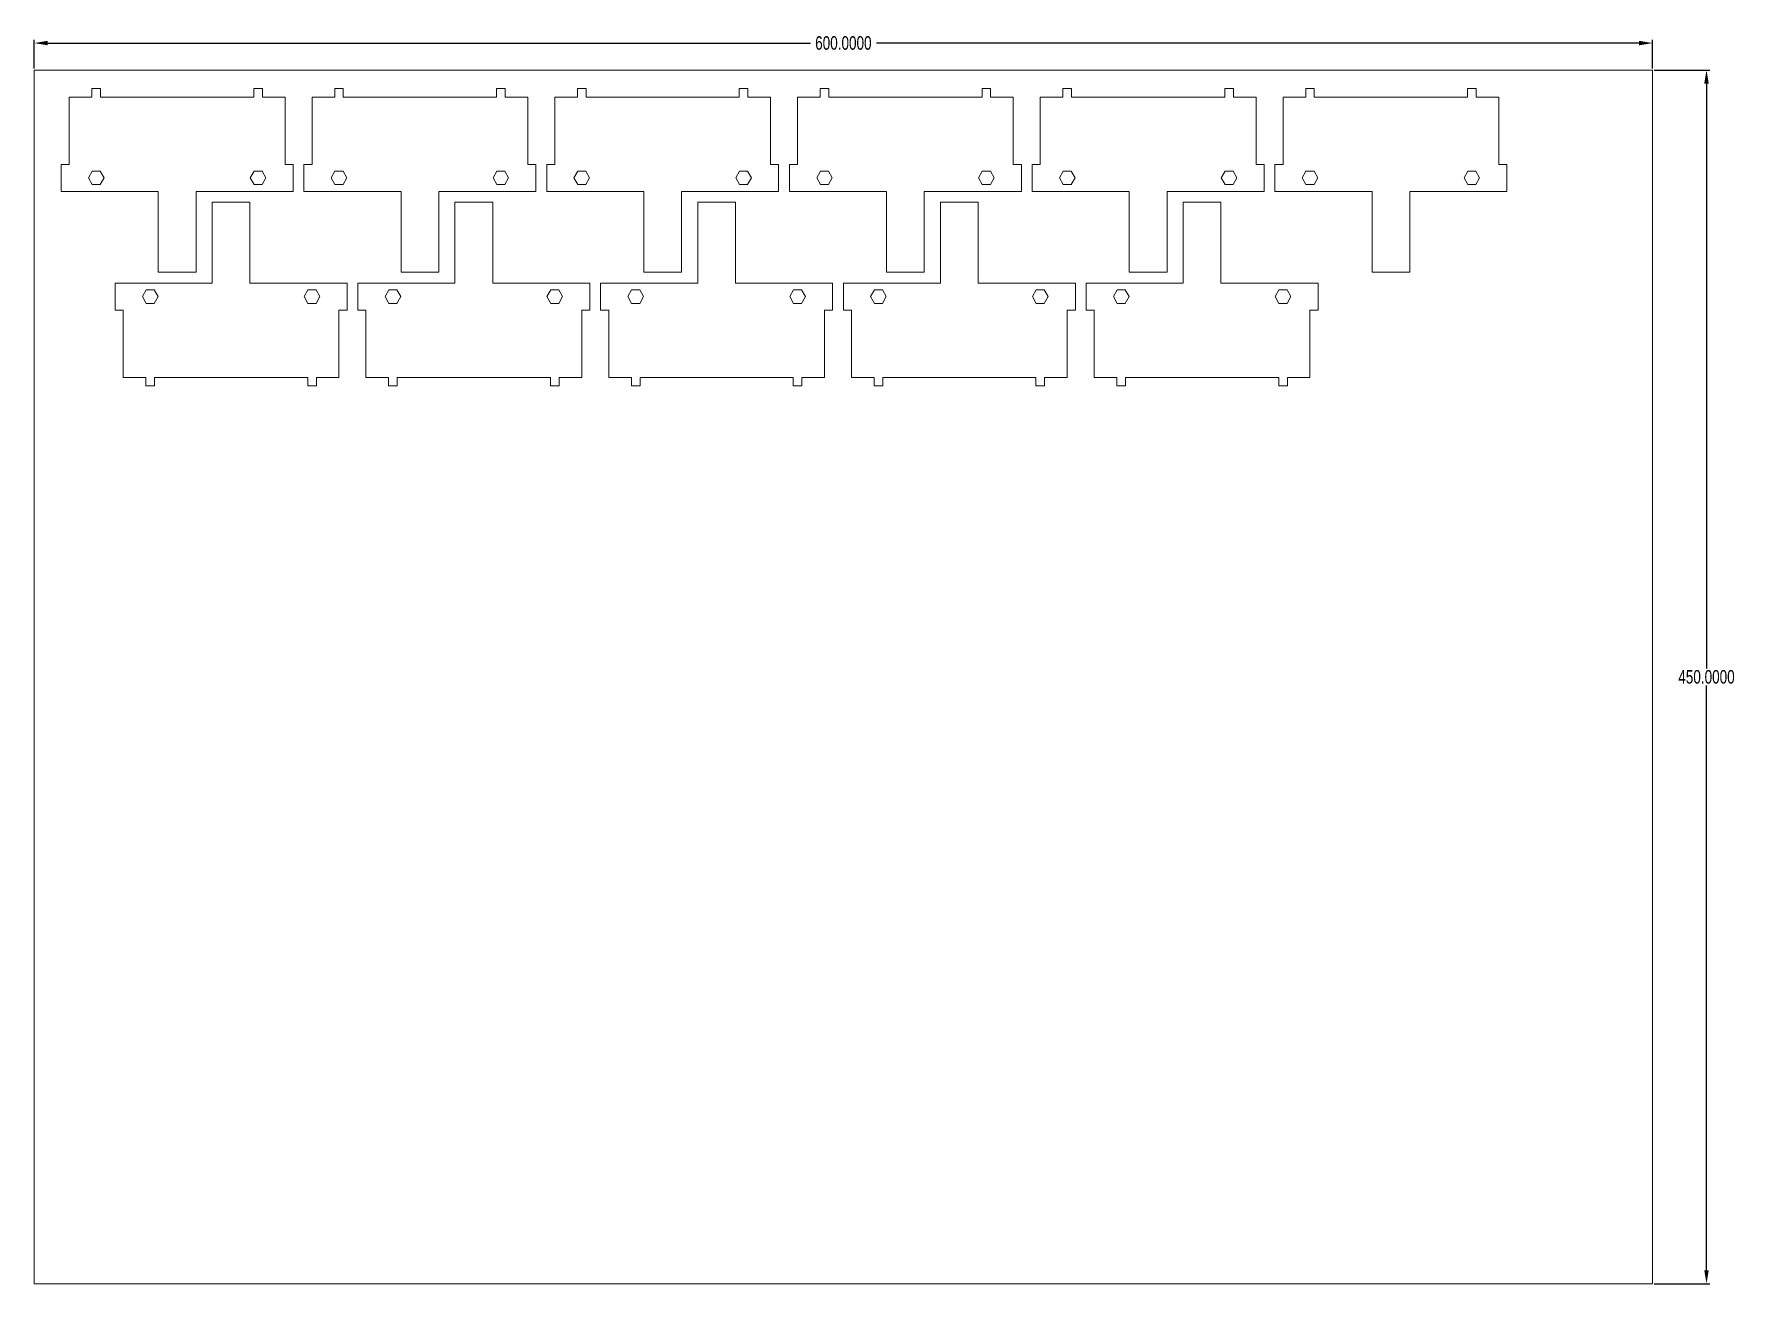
# Model space of a CAD drawing. Header units: millimetres. Extents: x 0 to 634, y 0 to 463.
import ezdxf

# ---------------------------------------------------------------- set-up
doc = ezdxf.new("R2010")
doc.units = ezdxf.units.MM
doc.header["$MEASUREMENT"] = 0
doc.layers.get('0').update_dxf_attribs({"linetype": 'CONTINUOUS', "lineweight": 0})
doc.layers.get('Defpoints').update_dxf_attribs({"linetype": 'CONTINUOUS'})
doc.styles.get("Standard").update_dxf_attribs({"font": 'txt', "width": 0.75})
doc.dimstyles.get("Standard").update_dxf_attribs({"dimtxt": 2.5, "dimasz": 2.5, "dimexe": 1.25, "dimexo": 0.625, "dimtad": 1, "dimtxsty": 'Standard', "dimcen": 2.5, "dimadec": 0, "dimazin": 0, "dimtfac": 1, "dimtmove": 0, "dimatfit": 3, "dimfxl": 1, "dimarcsym": 0})

# ---------------------------------------------------------------- blocks, each defined once
blk = doc.blocks.new('*D3')
at = {"color": 0, "linetype": 'Continuous', "lineweight": -2, "transparency": 16777216}
for p, q in [((0, 450.62), (0, 461.25)), ((5, 460), (287.75, 460)), ((595, 460), (312.25, 460)), ((600, 450.62), (600, 461.25))]:
    blk.add_line(p, q, dxfattribs=at)
at = {"color": 0, "linetype": 'Continuous', "transparency": 16777216}
for points in [[(5, 460.83), (5, 459.17), (0, 460)], [(595, 460.83), (595, 459.17), (600, 460)]]:
    blk.add_solid(points, dxfattribs=at)
at = {"layer": 'Defpoints', "color": 0, "linetype": 'Continuous', "transparency": 16777216}
for p in [(600, 460), (0, 450), (600, 450)]:
    blk.add_point(p, dxfattribs=at)
at = {"color": 0, "linetype": 'Continuous', "transparency": 16777216, "insert": (300, 460), "char_height": 5, "attachment_point": 5}
blk.add_mtext('\\A1;600.0000', dxfattribs=at)
blk = doc.blocks.new('*D4')
at = {"color": 0, "linetype": 'Continuous', "lineweight": -2, "transparency": 16777216}
for p, q in [((600.62, 450), (621.25, 450)), ((620, 445), (620, 228.12)), ((620, 5), (620, 221.87)), ((600.62, 0), (621.25, 0))]:
    blk.add_line(p, q, dxfattribs=at)
at = {"color": 0, "linetype": 'Continuous', "transparency": 16777216}
for points in [[(619.17, 445), (620.83, 445), (620, 450)], [(619.17, 5), (620.83, 5), (620, 0)]]:
    blk.add_solid(points, dxfattribs=at)
at = {"layer": 'Defpoints', "color": 0, "linetype": 'Continuous', "transparency": 16777216}
for p in [(600, 450), (600, 0), (620, 0)]:
    blk.add_point(p, dxfattribs=at)
at = {"color": 0, "linetype": 'Continuous', "transparency": 16777216, "insert": (620, 225), "char_height": 5, "attachment_point": 5}
blk.add_mtext('\\A1;450.0000', dxfattribs=at)

msp = doc.modelspace()

# ---------------------------------------------------------------- linework, layer by layer
for p, q in [((13, 440), (13, 415)), ((13, 440), (21.4, 440)), ((21.4, 443.1), (24.6, 443.1)), ((21.4, 440), (21.4, 443.1)), ((24.6, 443.1), (24.6, 440)), ((24.6, 440), (81.4, 440)), ((81.4, 443.1), (84.6, 443.1)), ((81.4, 440), (81.4, 443.1)), ((84.6, 443.1), (84.6, 440)), ((84.6, 440), (93, 440)), ((93, 415), (93, 440)), ((103, 440), (103, 415)), ((103, 440), (111.4, 440)), ((111.4, 443.1), (114.6, 443.1)), ((111.4, 440), (111.4, 443.1)), ((114.6, 443.1), (114.6, 440)), ((114.6, 440), (171.4, 440)), ((171.4, 443.1), (174.6, 443.1)), ((171.4, 440), (171.4, 443.1)), ((174.6, 443.1), (174.6, 440)), ((174.6, 440), (183, 440)), ((183, 415), (183, 440)), ((193, 440), (193, 415)), ((193, 440), (201.4, 440)), ((201.4, 443.1), (204.6, 443.1)), ((201.4, 440), (201.4, 443.1)), ((204.6, 443.1), (204.6, 440)), ((204.6, 440), (261.4, 440)), ((261.4, 443.1), (264.6, 443.1)), ((261.4, 440), (261.4, 443.1)), ((264.6, 443.1), (264.6, 440)), ((264.6, 440), (273, 440)), ((273, 415), (273, 440)), ((283, 440), (283, 415)), ((283, 440), (291.4, 440)), ((291.4, 443.1), (294.6, 443.1)), ((291.4, 440), (291.4, 443.1)), ((294.6, 443.1), (294.6, 440)), ((294.6, 440), (351.4, 440)), ((351.4, 443.1), (354.6, 443.1)), ((351.4, 440), (351.4, 443.1)), ((354.6, 443.1), (354.6, 440)), ((354.6, 440), (363, 440)), ((363, 415), (363, 440)), ((373, 440), (373, 415)), ((373, 440), (381.4, 440)), ((381.4, 443.1), (384.6, 443.1)), ((381.4, 440), (381.4, 443.1)), ((384.6, 443.1), (384.6, 440)), ((384.6, 440), (441.4, 440)), ((441.4, 443.1), (444.6, 443.1)), ((441.4, 440), (441.4, 443.1)), ((444.6, 443.1), (444.6, 440)), ((444.6, 440), (453, 440)), ((453, 415), (453, 440)), ((463, 440), (463, 415)), ((463, 440), (471.4, 440)), ((471.4, 443.1), (474.6, 443.1)), ((471.4, 440), (471.4, 443.1)), ((474.6, 443.1), (474.6, 440)), ((474.6, 440), (531.4, 440)), ((531.4, 443.1), (534.6, 443.1)), ((531.4, 440), (531.4, 443.1)), ((534.6, 443.1), (534.6, 440)), ((534.6, 440), (543, 440)), ((543, 415), (543, 440)), ((13, 415), (10, 415)), ((10, 405), (10, 415)), ((21.5, 412.5), (20.1, 410)), ((24.5, 412.5), (21.5, 412.5)), ((24.5, 412.5), (25.9, 410)), ((81.5, 412.5), (80.1, 410)), ((84.5, 412.5), (81.5, 412.5)), ((84.5, 412.5), (85.9, 410)), ((93, 415), (96, 415)), ((96, 405), (96, 415)), ((103, 415), (100, 415)), ((100, 405), (100, 415)), ((111.5, 412.5), (110.1, 410)), ((114.5, 412.5), (111.5, 412.5)), ((114.5, 412.5), (115.9, 410)), ((171.5, 412.5), (170.1, 410)), ((174.5, 412.5), (171.5, 412.5)), ((174.5, 412.5), (175.9, 410)), ((183, 415), (186, 415)), ((186, 405), (186, 415)), ((193, 415), (190, 415)), ((190, 405), (190, 415)), ((201.5, 412.5), (200.1, 410)), ((204.5, 412.5), (201.5, 412.5)), ((204.5, 412.5), (205.9, 410)), ((261.5, 412.5), (260.1, 410)), ((264.5, 412.5), (261.5, 412.5)), ((264.5, 412.5), (265.9, 410)), ((273, 415), (276, 415)), ((276, 405), (276, 415)), ((283, 415), (280, 415)), ((280, 405), (280, 415)), ((291.5, 412.5), (290.1, 410)), ((294.5, 412.5), (291.5, 412.5)), ((294.5, 412.5), (295.9, 410)), ((351.5, 412.5), (350.1, 410)), ((354.5, 412.5), (351.5, 412.5)), ((354.5, 412.5), (355.9, 410)), ((363, 415), (366, 415)), ((366, 405), (366, 415)), ((373, 415), (370, 415)), ((370, 405), (370, 415)), ((381.5, 412.5), (380.1, 410)), ((384.5, 412.5), (381.5, 412.5)), ((384.5, 412.5), (385.9, 410)), ((441.5, 412.5), (440.1, 410)), ((444.5, 412.5), (441.5, 412.5)), ((444.5, 412.5), (445.9, 410)), ((453, 415), (456, 415)), ((456, 405), (456, 415)), ((463, 415), (460, 415)), ((460, 405), (460, 415)), ((471.5, 412.5), (470.1, 410)), ((474.5, 412.5), (471.5, 412.5)), ((474.5, 412.5), (475.9, 410)), ((531.5, 412.5), (530.1, 410)), ((534.5, 412.5), (531.5, 412.5)), ((534.5, 412.5), (535.9, 410)), ((543, 415), (546, 415)), ((546, 405), (546, 415)), ((20.1, 410), (21.5, 407.5)), ((21.5, 407.5), (24.5, 407.5)), ((25.9, 410), (24.5, 407.5)), ((80.1, 410), (81.5, 407.5)), ((81.5, 407.5), (84.5, 407.5)), ((85.9, 410), (84.5, 407.5)), ((110.1, 410), (111.5, 407.5)), ((111.5, 407.5), (114.5, 407.5)), ((115.9, 410), (114.5, 407.5)), ((170.1, 410), (171.5, 407.5)), ((171.5, 407.5), (174.5, 407.5)), ((175.9, 410), (174.5, 407.5)), ((200.1, 410), (201.5, 407.5)), ((201.5, 407.5), (204.5, 407.5)), ((205.9, 410), (204.5, 407.5)), ((260.1, 410), (261.5, 407.5)), ((261.5, 407.5), (264.5, 407.5)), ((265.9, 410), (264.5, 407.5)), ((290.1, 410), (291.5, 407.5)), ((291.5, 407.5), (294.5, 407.5)), ((295.9, 410), (294.5, 407.5)), ((350.1, 410), (351.5, 407.5)), ((351.5, 407.5), (354.5, 407.5)), ((355.9, 410), (354.5, 407.5)), ((380.1, 410), (381.5, 407.5)), ((381.5, 407.5), (384.5, 407.5)), ((385.9, 410), (384.5, 407.5)), ((440.1, 410), (441.5, 407.5)), ((441.5, 407.5), (444.5, 407.5)), ((445.9, 410), (444.5, 407.5)), ((470.1, 410), (471.5, 407.5)), ((471.5, 407.5), (474.5, 407.5)), ((475.9, 410), (474.5, 407.5)), ((530.1, 410), (531.5, 407.5)), ((531.5, 407.5), (534.5, 407.5)), ((535.9, 410), (534.5, 407.5)), ((10, 405), (46, 405)), ((46, 405), (46, 375)), ((60, 405), (96, 405)), ((60, 375), (60, 405)), ((80, 401), (66, 401)), ((66, 401), (66, 371)), ((80, 371), (80, 401)), ((100, 405), (136, 405)), ((136, 405), (136, 375)), ((150, 405), (186, 405)), ((150, 375), (150, 405)), ((170, 401), (156, 401)), ((156, 401), (156, 371)), ((170, 371), (170, 401)), ((190, 405), (226, 405)), ((226, 405), (226, 375)), ((240, 405), (276, 405)), ((240, 375), (240, 405)), ((260, 401), (246, 401)), ((246, 401), (246, 371)), ((260, 371), (260, 401)), ((280, 405), (316, 405)), ((316, 405), (316, 375)), ((330, 405), (366, 405)), ((330, 375), (330, 405)), ((350, 401), (336, 401)), ((336, 401), (336, 371)), ((350, 371), (350, 401)), ((370, 405), (406, 405)), ((406, 405), (406, 375)), ((420, 405), (456, 405)), ((420, 375), (420, 405)), ((440, 401), (426, 401)), ((426, 401), (426, 371)), ((440, 371), (440, 401)), ((460, 405), (496, 405)), ((496, 405), (496, 375)), ((510, 405), (546, 405)), ((510, 375), (510, 405)), ((46, 375), (60, 375)), ((136, 375), (150, 375)), ((226, 375), (240, 375)), ((316, 375), (330, 375)), ((406, 375), (420, 375)), ((496, 375), (510, 375)), ((66, 371), (30, 371)), ((30, 371), (30, 361)), ((40.1, 366), (41.5, 368.5)), ((44.5, 368.5), (41.5, 368.5)), ((45.9, 366), (44.5, 368.5)), ((116, 371), (80, 371)), ((100.1, 366), (101.5, 368.5)), ((104.5, 368.5), (101.5, 368.5)), ((105.9, 366), (104.5, 368.5)), ((116, 371), (116, 361)), ((156, 371), (120, 371)), ((120, 371), (120, 361)), ((130.1, 366), (131.5, 368.5)), ((134.5, 368.5), (131.5, 368.5)), ((135.9, 366), (134.5, 368.5)), ((206, 371), (170, 371)), ((190.1, 366), (191.5, 368.5)), ((194.5, 368.5), (191.5, 368.5)), ((195.9, 366), (194.5, 368.5)), ((206, 371), (206, 361)), ((246, 371), (210, 371)), ((210, 371), (210, 361)), ((220.1, 366), (221.5, 368.5)), ((224.5, 368.5), (221.5, 368.5)), ((225.9, 366), (224.5, 368.5)), ((296, 371), (260, 371)), ((280.1, 366), (281.5, 368.5)), ((284.5, 368.5), (281.5, 368.5)), ((285.9, 366), (284.5, 368.5)), ((296, 371), (296, 361)), ((336, 371), (300, 371)), ((300, 371), (300, 361)), ((310.1, 366), (311.5, 368.5)), ((314.5, 368.5), (311.5, 368.5)), ((315.9, 366), (314.5, 368.5)), ((386, 371), (350, 371)), ((370.1, 366), (371.5, 368.5)), ((374.5, 368.5), (371.5, 368.5)), ((375.9, 366), (374.5, 368.5)), ((386, 371), (386, 361)), ((426, 371), (390, 371)), ((390, 371), (390, 361)), ((400.1, 366), (401.5, 368.5)), ((404.5, 368.5), (401.5, 368.5)), ((405.9, 366), (404.5, 368.5)), ((476, 371), (440, 371)), ((460.1, 366), (461.5, 368.5)), ((464.5, 368.5), (461.5, 368.5)), ((465.9, 366), (464.5, 368.5)), ((476, 371), (476, 361)), ((41.5, 363.5), (40.1, 366)), ((41.5, 363.5), (44.5, 363.5)), ((44.5, 363.5), (45.9, 366)), ((101.5, 363.5), (100.1, 366)), ((101.5, 363.5), (104.5, 363.5)), ((104.5, 363.5), (105.9, 366)), ((131.5, 363.5), (130.1, 366)), ((131.5, 363.5), (134.5, 363.5)), ((134.5, 363.5), (135.9, 366)), ((191.5, 363.5), (190.1, 366)), ((191.5, 363.5), (194.5, 363.5)), ((194.5, 363.5), (195.9, 366)), ((221.5, 363.5), (220.1, 366)), ((221.5, 363.5), (224.5, 363.5)), ((224.5, 363.5), (225.9, 366)), ((281.5, 363.5), (280.1, 366)), ((281.5, 363.5), (284.5, 363.5)), ((284.5, 363.5), (285.9, 366)), ((311.5, 363.5), (310.1, 366)), ((311.5, 363.5), (314.5, 363.5)), ((314.5, 363.5), (315.9, 366)), ((371.5, 363.5), (370.1, 366)), ((371.5, 363.5), (374.5, 363.5)), ((374.5, 363.5), (375.9, 366)), ((401.5, 363.5), (400.1, 366)), ((401.5, 363.5), (404.5, 363.5)), ((404.5, 363.5), (405.9, 366)), ((461.5, 363.5), (460.1, 366)), ((461.5, 363.5), (464.5, 363.5)), ((464.5, 363.5), (465.9, 366)), ((33, 361), (30, 361)), ((33, 361), (33, 336)), ((113, 336), (113, 361)), ((113, 361), (116, 361)), ((123, 361), (120, 361)), ((123, 361), (123, 336)), ((203, 336), (203, 361)), ((203, 361), (206, 361)), ((213, 361), (210, 361)), ((213, 361), (213, 336)), ((293, 336), (293, 361)), ((293, 361), (296, 361)), ((303, 361), (300, 361)), ((303, 361), (303, 336)), ((383, 336), (383, 361)), ((383, 361), (386, 361)), ((393, 361), (390, 361)), ((393, 361), (393, 336)), ((473, 336), (473, 361)), ((473, 361), (476, 361)), ((41.4, 336), (33, 336)), ((41.4, 332.9), (41.4, 336)), ((44.6, 332.9), (41.4, 332.9)), ((101.4, 336), (44.6, 336)), ((44.6, 336), (44.6, 332.9)), ((101.4, 332.9), (101.4, 336)), ((104.6, 332.9), (101.4, 332.9)), ((113, 336), (104.6, 336)), ((104.6, 336), (104.6, 332.9)), ((131.4, 336), (123, 336)), ((131.4, 332.9), (131.4, 336)), ((134.6, 332.9), (131.4, 332.9)), ((191.4, 336), (134.6, 336)), ((134.6, 336), (134.6, 332.9)), ((191.4, 332.9), (191.4, 336)), ((194.6, 332.9), (191.4, 332.9)), ((203, 336), (194.6, 336)), ((194.6, 336), (194.6, 332.9)), ((221.4, 336), (213, 336)), ((221.4, 332.9), (221.4, 336)), ((224.6, 332.9), (221.4, 332.9)), ((281.4, 336), (224.6, 336)), ((224.6, 336), (224.6, 332.9)), ((281.4, 332.9), (281.4, 336)), ((284.6, 332.9), (281.4, 332.9)), ((293, 336), (284.6, 336)), ((284.6, 336), (284.6, 332.9)), ((311.4, 336), (303, 336)), ((311.4, 332.9), (311.4, 336)), ((314.6, 332.9), (311.4, 332.9)), ((371.4, 336), (314.6, 336)), ((314.6, 336), (314.6, 332.9)), ((371.4, 332.9), (371.4, 336)), ((374.6, 332.9), (371.4, 332.9)), ((383, 336), (374.6, 336)), ((374.6, 336), (374.6, 332.9)), ((401.4, 336), (393, 336)), ((401.4, 332.9), (401.4, 336)), ((404.6, 332.9), (401.4, 332.9)), ((461.4, 336), (404.6, 336)), ((404.6, 336), (404.6, 332.9)), ((461.4, 332.9), (461.4, 336)), ((464.6, 332.9), (461.4, 332.9)), ((473, 336), (464.6, 336)), ((464.6, 336), (464.6, 332.9))]:
    msp.add_line(p, q)
at = {"linetype": 'Continuous'}
msp.add_lwpolyline([(0, 0), (600, 0), (600, 450), (0, 450)], close=True, dxfattribs=at)

# ---------------------------------------------------------------- dimensions: what is measured, and where the dimension line sits
at = {"color": 3, "linetype": 'Continuous'}
dim = msp.add_linear_dim(base=(600, 460), p1=(0, 450), p2=(600, 450), dimstyle='Standard', override={"dimtxt": 5, "dimasz": 5, "dimgap": 1, "dimtad": 0, "dimtih": 1, "dimtoh": 0, "dimdec": 4, "dimzin": 0, "dimdsep": 46, "dimcen": 0.09, "dimtdec": 4, "dimtofl": 0, "dimtolj": 1, "dimtzin": 0}, dxfattribs=at)
dim.commit()
dim.dimension.update_dxf_attribs({"geometry": '*D3', "text_midpoint": (300, 460)})
dim = msp.add_linear_dim(base=(620, 0), p1=(600, 450), p2=(600, 0), angle=90, dimstyle='Standard', override={"dimtxt": 5, "dimasz": 5, "dimtad": 0, "dimtih": 1, "dimtoh": 1, "dimdec": 4, "dimzin": 0, "dimdsep": 46, "dimcen": 0.09, "dimtdec": 4, "dimtofl": 0, "dimtolj": 1, "dimtzin": 0}, dxfattribs=at)
dim.commit()
dim.dimension.update_dxf_attribs({"geometry": '*D4', "text_midpoint": (620, 225)})

doc.saveas('drawing.dxf')
